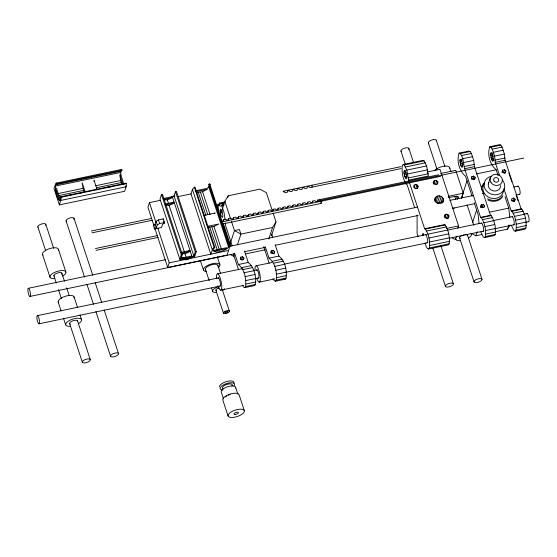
<?xml version="1.0" encoding="UTF-8"?>
<svg xmlns="http://www.w3.org/2000/svg" width="557" height="557" viewBox="0 0 557 557"><rect width="100%" height="100%" fill="white"/><g stroke="black" fill="none" stroke-linecap="round" stroke-linejoin="round"><path stroke-width="0.84" d="M417.116 215.148L417.102 233.557L418.105 236.6M121.92 170.317L56.64 183.928L55.707 184.813L55.47 186.045L55.554 189.645A8.459 2.144 78.2 0 0 58.993 200.102L59.634 200.492L60.553 199.636L60.845 196.718L126.126 183.1L126.425 183.608L126.112 186.79L124.664 191.267L59.376 204.885L53.987 188.475L55.881 183.197L121.753 169.398L121.92 170.317L120.987 171.201L120.758 172.426L120.834 176.026M60.845 196.718L61.089 199.044L59.376 204.885M210.268 184.729L209.704 183.907L208.868 184.276L209.328 185.968L207.169 188.37L195.758 190.752M214.814 247.405L214.111 247.357L212.899 248.547L210.79 254.173L190.988 193.933L192.437 189.457L194.309 187.117L195.006 187.166L214.814 247.405L213.136 249.501L213.094 250.427L214.619 251.68A8.459 3.321 -18.2 0 0 225.947 249.313L228.572 247.197L229.178 245.254L209.376 185.015M154.428 227.047L167.72 267.478L227.068 255.106L230.027 245.985L229.512 244.147L228.676 244.516L229.178 245.254M217.216 206.717L217.286 205.526L219.18 205.129L219.973 206.139L222.159 205.679L222.229 204.496L223.176 204.301L222.939 203.57L216.179 204.976M438.568 174.807L317.685 200.019L317.615 201.202L315.715 201.599L314.928 200.597L312.742 201.049L312.665 202.233L310.771 202.63L309.977 201.627L307.791 202.08L307.722 203.27L305.828 203.66L305.034 202.657L302.848 203.11L302.778 204.301L300.877 204.698L300.091 203.688L297.904 204.147L297.828 205.331L295.934 205.728L295.14 204.718L292.954 205.178L292.885 206.362L290.991 206.758L290.197 205.749L288.011 206.208L287.941 207.392L286.04 207.789L285.254 206.786L283.067 207.239L282.991 208.422L281.097 208.819L280.303 207.817L278.117 208.269L278.047 209.46L276.154 209.85L275.36 208.847L273.174 209.3L273.104 210.49L271.203 210.88L270.417 209.878L268.23 210.337L268.154 211.521L266.26 211.918L265.466 210.908L263.28 211.368L263.21 212.551L261.317 212.948L260.523 211.939L258.337 212.398L258.267 213.582L256.366 213.979L255.579 212.976L253.393 213.428L253.317 214.612L251.423 215.009L250.629 214.006L248.443 214.459L248.373 215.643L246.479 216.039L245.686 215.037L243.5 215.489L243.43 216.68L241.536 217.07L240.742 216.067L238.556 216.52L238.48 217.71L236.586 218.1L235.792 217.098L233.606 217.557L233.536 218.741L231.642 219.138L230.849 218.128L228.662 218.588L228.593 219.771L226.699 220.168L225.905 219.159L223.719 219.618L223.642 220.802L221.749 221.199M312.094 187.138L311.927 185.23M418.049 186.101L417.875 187.653L416.532 188.565L414.798 188.294L413.698 187.013L413.865 185.46L415.216 184.548L416.942 184.813L418.049 186.101L417.297 188.419M433.652 181.331L433.478 182.884L434.585 184.172L436.319 184.437L437.663 183.532L437.83 181.979L436.73 180.691L434.996 180.419L433.652 181.331L433.151 182.877M444.751 215.099L444.583 216.652L445.684 217.94L447.417 218.212L448.761 217.3L448.935 215.747L447.828 214.459L446.101 214.194L444.751 215.099L444.249 216.645M220.14 210.595L220.614 209.14L222.132 211.423L222.884 216.053L222.41 217.515L220.892 215.232L220.203 212.029L220.14 210.595L221.79 210.254M242.337 285.184L243.639 287.134L244.774 287.607L245.581 286.528C246.417 278.785 244.808 269.616 238.347 264.533L234.594 253.115M244.774 287.607L254.667 285.546L255.468 284.467C256.311 276.718 254.702 267.555 248.241 262.465L244.481 251.047M273 278.785L274.302 280.742L275.437 281.215L276.244 280.129C277.08 272.387 275.471 263.217 269.01 258.135L265.257 246.716M275.437 281.215L285.33 279.148L286.131 278.068C286.973 270.326 285.365 261.156 278.904 256.074L275.144 244.655M403.964 171.995L404.438 170.539L405.956 172.823L406.645 176.026L406.241 178.915L404.723 176.632L404.034 173.429L403.964 171.995L405.614 171.653M425.047 242.977L426.3 246.793L427.463 248.533L428.605 249.007L429.405 247.928C430.262 241.508 428.883 234.518 425.346 229.066L424.622 228.76L408.629 180.12L406.84 170.087L404.278 164.99L403.143 164.517L402.335 165.596C401.486 172.016 402.857 179.013 406.394 184.464L407.125 184.764L414.687 207.761M459.915 160.59L460.381 159.135L461.899 161.412L462.589 164.621L462.185 167.504L460.667 165.22L459.915 160.59L462.387 160.075M428.605 249.007L448.385 244.885L449.186 243.799C450.042 237.379 448.67 230.389 445.127 224.937L444.402 224.638L424.622 228.76M490.578 154.192L491.044 152.736L492.562 155.02L493.321 159.65L492.848 161.105L491.33 158.829L490.578 154.192L493.049 153.676M480.844 232.032L483.406 237.129L484.548 237.602L485.349 236.516C486.205 230.097 484.834 223.106 481.297 217.655L480.566 217.355L464.573 168.715L462.79 158.675L461.53 155.535L460.228 153.579L459.086 153.112C456.524 160.889 459.072 170.881 465.52 176.186L472.085 196.168M484.548 237.602L494.442 235.534L495.243 234.455C496.099 228.036 494.727 221.045 491.183 215.594L490.459 215.287L480.566 217.355M511.507 225.641L514.069 230.73L515.211 231.204L516.012 230.125C516.868 223.705 515.497 216.708 511.96 211.263L511.229 210.957L503.911 188.698M515.211 231.204L525.105 229.143L525.905 228.057C526.762 221.644 525.39 214.647 521.846 209.195L521.122 208.896L511.229 210.957M240.777 257.139L240.359 258.747L241.717 259.987L243.493 259.611L243.917 258.002L242.56 256.77L240.777 257.139L240.276 258.685M271.44 250.741L271.022 252.349L272.38 253.588L274.155 253.219L274.58 251.611L273.222 250.372L271.44 250.741L270.939 252.293M472.002 176.513L471.577 178.122L472.935 179.361L474.717 178.992L475.142 177.384L473.784 176.144L472.002 176.513L471.501 178.059M481.304 204.809L480.879 206.417L482.237 207.657L484.019 207.281L484.444 205.672L483.086 204.44L481.304 204.809L480.552 207.127M502.665 170.122L502.24 171.73L503.598 172.962L505.38 172.593L505.805 170.985L504.447 169.746L502.665 170.122L502.163 171.667M515.107 199.281L514.682 200.889L512.9 201.258L511.542 200.026L511.967 198.417L513.749 198.041L515.107 199.281L514.355 201.599M160.444 200.304L149.422 202.602L147.918 207.239L153.885 225.397M161.495 194.525L160.019 199.065L179.827 259.304L186.644 259.778L194.783 256.185L196.259 251.639L176.451 191.406L175.462 191.608L174.076 195.883L193.885 256.123L186.818 259.242L180.9 258.831L182.285 254.556L162.484 194.316L161.495 194.525L181.297 254.765L179.827 259.304M155.062 224.283L156.03 221.296L158.383 219.911L163.333 218.88L164.531 222.528L164.308 223.225L162.595 224.227L161.544 227.479L154.554 228.934L153.349 225.286L155.062 224.283L156.259 227.931L154.554 228.934M156.259 227.931L157.227 224.944L156.03 221.296M163.104 219.576L163.333 218.88M167.72 267.478L169.231 262.841L157.833 228.182M193.885 256.123L195.27 251.848L175.462 191.608M225.084 201.913L219.319 203.117L218.163 206.668L218.323 210.156M220.3 215.385L224.847 201.356L228.293 195.758L259.945 189.157L266.392 192.694L272.262 210.539M227.757 197.408L228.293 195.758M223.218 221.164L223.719 219.618M228.161 220.133L228.662 218.588M233.105 219.103L233.606 217.557M238.055 218.072L238.556 216.52M229.637 245.414L234.455 230.563L231.517 221.637M242.998 217.042L243.5 215.489M234.212 254.723L233.675 256.373L230.097 254.41M237.421 244.822L240.903 234.093L239.399 229.533L234.455 230.563L240.903 234.093L272.554 227.493L275.993 221.895L273.062 212.976M247.942 216.005L248.443 214.459M252.892 214.974L253.393 213.428M240.617 259.339L241.808 259.089L242.56 256.77M257.835 213.944L258.337 212.398M243.416 259.555L243.917 258.002M262.779 212.913L263.28 211.368M267.729 211.883L268.23 210.337M272.672 210.852L273.174 209.3M277.616 209.815L278.117 208.269M268.808 239.044L272.554 227.493M271.447 235.924L275.993 221.895M282.566 208.784L283.067 207.239M270.688 253.066L272.47 252.69L273.222 250.372M287.509 207.754L288.011 206.208M273.828 253.929L274.58 251.611M292.453 206.724L292.954 205.178M297.403 205.693L297.904 204.147M302.347 204.663L302.848 203.11M307.29 203.632L307.791 202.08M312.24 202.595L312.742 201.049M317.184 201.564L317.685 200.019M321.111 201.919L321.612 200.374L320.665 200.569L319.871 199.566M222.751 223.935L321.097 203.423L321.849 201.098L321.612 200.374M414.206 187.639L415.216 184.548M415.689 188.684L416.942 184.813M433.743 184.29L434.996 180.419M435.477 184.555L436.73 180.691M437.078 184.297L437.83 181.979M422.359 235.722L423.118 233.404L423.216 235.625M434.634 199.998L435.4 197.631C438.087 193.376 445.642 197.415 443.038 201.975M434.94 201.251L436.472 196.517M435.922 202.205L437.969 195.897M437.349 202.957L439.654 195.855M439.229 202.72L441.276 196.405M441.047 202.191L442.585 197.463M442.105 202.804L443.386 198.863M444.841 218.059L446.101 214.194M446.575 218.33L447.828 214.459M447.932 218.838L448.935 215.747M461.398 198.076L467.017 180.753M461.69 198.062L463.271 193.188L455.765 170.372L440.684 173.519M471.25 178.839L473.032 178.463L473.784 176.144M457.812 228.252L458.564 225.926L439.96 169.342L427.101 172.022M475.142 177.384L474.39 179.702L473.032 178.463M521.122 208.896L505.129 160.256L504.377 154.066L502.08 147.076L500.785 145.126L499.643 144.653L489.749 146.714C487.187 154.498 489.735 164.482 496.183 169.794L498.055 175.504M472.608 222.334L476.618 209.961M488.322 183.935L490.125 178.365M481.144 207.009L482.334 206.758L483.086 204.44M483.942 207.225L484.444 205.672M471.549 233.418L475.845 235.771L477.182 231.642M501.913 172.44L503.695 172.071L504.447 169.746M505.053 173.304L505.805 170.985M511.806 200.611L512.997 200.367L513.749 198.041M495.834 231.601L507.497 229.171L508.833 225.042M435.4 197.631C432.49 202.95 442.592 206.368 443.546 200.395M125.45 186.713L125.833 186.017M507.497 229.171L510.08 224.972M481.123 223.649L481.45 223.204L482.453 224.199L483.392 227.068L483.727 230.118L483.58 231.134L482.787 231.385M214.25 213.721L215.274 213.018L203.862 215.399M157.227 224.944L159.587 223.559L164.531 222.528M170.797 197.331L174.076 195.883M172.761 196.927L174.982 195.946M164.357 199.712L167.316 199.914L172.614 197.575L163.688 199.441M171.841 203.145L174.111 202.142L165.185 204.001M165.415 205.136L169.112 205.394L174.411 203.054L165.485 204.913M187.744 251.513L190.014 250.518L181.095 252.377M182.062 253.56L185.021 253.762L190.32 251.43L181.394 253.289M190.306 256.659L191.817 255.99L182.083 258.023L184.297 258.176M196.579 192.604L202.539 191.712L207.469 189.283L196.057 191.664M207.984 227.284L213.944 226.393L218.873 223.97L207.462 226.351M121.161 169.579L121.753 169.398M55.707 184.813L120.987 171.201M55.47 186.045L120.758 172.426M58.151 193.551L83.035 188.363L84.295 192.186M95.734 185.711L120.625 180.524L121.879 184.346L120.221 184.694M58.736 195.591L83.627 190.403M96.319 187.751L121.21 182.564M59.404 197.38L62.725 196.684M66.875 195.82L71.024 194.957M80.145 193.049L81.802 192.708M106.951 187.465L111.094 186.595M61.145 197.22L126.425 183.608M60.831 200.409L126.112 186.79M163.389 198.529L172.308 196.663L192.116 256.902L182.383 258.935L181.331 255.74M178.247 196.586L190.967 193.933M403.143 164.517L422.923 160.395L424.065 160.862L426.627 165.958L428.41 175.998L408.629 180.12M459.086 153.112L468.98 151.044L470.122 151.518L471.417 153.474L473.715 160.458L474.467 166.654L490.459 215.287M404.278 164.99L424.065 160.862M224.575 202.734L220.454 203.59L219.319 203.117M460.228 153.579L470.122 151.518M489.749 146.714L490.891 147.187L500.785 145.126M91.341 231.016L151.706 218.428M400.949 166.661L283.2 191.218L283.436 191.949L284.39 191.747L285.177 192.757L287.363 192.297L287.44 191.114L289.334 190.717L290.127 191.719L292.314 191.267L292.383 190.083L294.277 189.686L295.071 190.689L297.257 190.236L297.327 189.053L299.227 188.656L300.014 189.659L302.2 189.206L302.277 188.015L304.171 187.625L304.964 188.628L307.151 188.175L307.22 186.985L309.114 186.588L309.908 187.598L401.117 168.576M405.58 166.947L425.36 162.818M224.227 205.032L221.756 205.547L224.053 212.53L225.049 219.73M461.53 155.535L471.417 153.474M490.891 147.187L492.193 149.144L502.08 147.076M91.947 232.84L152.061 220.3M406.84 170.087L426.627 165.958M404.11 170.985L405.754 170.644M462.79 158.675L472.684 156.614M492.193 149.144L493.453 152.284L503.347 150.216M460.054 159.574L461.704 159.232M490.717 153.182L492.367 152.834M153.349 225.286L154.902 224.965M404.034 173.429L406.506 172.914M220.203 212.029L221.853 211.681M459.978 162.017L461.628 161.676M490.64 155.626L493.112 155.104M407.877 173.93L427.658 169.808M463.821 162.526L473.715 160.458M493.453 152.284L494.484 156.127L504.377 154.066M404.298 175.051L406.77 174.536M460.242 163.647L462.714 163.131M490.905 157.248L493.377 156.733M404.723 176.632L407.195 176.116M460.667 165.22L463.139 164.705M491.33 158.829L493.801 158.313M405.238 177.92L406.889 177.572M461.189 166.508L462.832 166.167M491.852 160.11L493.495 159.768M408.525 177.899L428.305 173.77M464.468 166.487L474.362 164.426M499.573 175.511L495.236 162.317L495.131 160.096L505.025 158.035M492.381 160.917L494.031 160.569M464.573 168.715L474.467 166.654M495.236 162.317L505.129 160.256M317.622 201.07L523.657 158.097M221.804 221.965L440.545 176.346M95.435 248.533L157.366 235.618M96.034 250.365L158.153 237.407M476.291 173.937L496.28 169.774M448.183 196.336L463.271 193.188M448.308 197.61L455.187 196.419L457.346 196.677L458.592 197.47L458.724 198.682L457.917 196.238M181.297 254.765L182.285 254.556M195.27 251.848L196.259 251.639M28.449 288.261L165.547 259.673M229.407 246.354L417.59 207.1M437.175 203.02L443.135 201.773M449.945 200.353L472.942 195.556M482.306 193.606L484.005 193.251M513.812 187.034L518.066 186.142M226.678 247.698L213.63 250.42L214.32 250.761M213.93 251.332L226.978 248.61M169.231 262.841L228.572 250.462M29.932 296.442A4.178 1.058 78.2 0 0 29.793 290.496A4.178 1.058 78.2 0 0 27.85 290.12A4.178 1.058 78.2 0 0 29.932 296.442L234.288 253.818M244.509 251.687L264.944 247.426M275.165 245.296L418.216 215.462M452.277 208.353L474.418 203.737M516.993 194.859L519.549 194.323M452.737 208.388L454.387 208.046M245.338 253.943L265.327 249.773M238.347 264.533L248.241 262.465M269.01 258.135L278.904 256.074M489.728 212.099L508.889 208.102M425.346 229.066L445.127 224.937M241.522 267.666L251.409 265.598M272.185 261.268L282.072 259.207M481.297 217.655L491.183 215.594M511.96 211.263L521.846 209.195M217.62 273.835L242.344 268.683M256.192 265.793L271.858 262.528M426.648 231.016L446.429 226.894M242.817 269.616L252.711 267.555M273.48 263.224L283.374 261.163M482.592 219.611L492.485 217.55M513.255 213.213L523.148 211.152M446.512 228.44L458.564 225.926M37.451 315.645L218.824 277.818M253.734 270.535L257.146 269.825M284.39 264.143L426.592 234.483M427.908 234.156L447.689 230.034M447.884 230.041L481.944 222.939M493.008 220.635L512.593 216.548M523.664 214.236L527.068 213.526M244.084 272.756L253.971 270.695M274.747 266.364L284.634 264.303M483.859 222.751L493.746 220.683M514.522 216.353L524.409 214.292M428.946 238.006L448.726 233.877M245.115 276.606L255.009 274.538M275.778 270.208L285.671 268.147M484.889 226.595L494.783 224.534M515.552 220.203L525.446 218.135M429.593 241.975L449.374 237.846M245.762 280.575L255.656 278.507M276.425 274.176L286.319 272.115M485.537 230.563L495.431 228.502M516.2 224.165L526.093 222.104M38.934 323.826A4.178 1.058 78.2 0 0 38.795 317.88A4.178 1.058 78.2 0 0 36.853 317.504A4.178 1.058 78.2 0 0 38.934 323.826L220.3 285.999M255.217 278.716L258.622 278.006M285.866 272.324L427.219 242.845M449.36 238.222L483.42 231.12M494.491 228.809L514.069 224.729M525.996 222.243L528.551 221.707M475.845 235.771L481.673 234.553M429.753 245.456L449.534 241.327M245.929 284.056L255.816 281.995M276.592 277.658L286.479 275.597M485.697 234.044L495.591 231.984M516.36 227.653L526.254 225.592M220.572 290.197L243.653 285.386M259.151 282.155L274.81 278.883M429.405 247.928L449.186 243.799M245.581 286.528L255.468 284.467M276.244 280.129L286.131 278.068M485.349 236.516L495.243 234.455M516.012 230.125L525.905 228.057M456.218 239.245L453.948 238.981L452.207 237.867M512.113 216.812L513.115 217.808L514.055 220.669L514.243 224.736L513.45 224.986M425.506 234.615L426.502 235.611L427.713 240.102L427.637 242.539L426.836 242.789M284.188 278.681L285.33 279.148M59.982 199.893L60.414 200.158L56.452 188.127M503.695 172.071L504.6 172.893M512.997 200.367L513.902 201.188M482.334 206.758L483.239 207.587M272.47 252.69L273.376 253.519M241.808 259.089L242.713 259.91M508.826 172.9L511.758 181.819M516.026 194.804L517.899 200.485M505.032 196.705L508.785 208.123L509.829 217.822M474.216 202.657L478.122 214.522L479.076 223.413M467.135 204.955L473.84 225.327M449.645 167.566L450.989 171.64M456.385 196.057L457.457 199.315M436.298 140.267L444.952 166.599M454.693 196.217L455.772 199.503M467.407 234.88L482.014 279.315A4.178 1.636 -18.2 0 1 476.43 282.594A4.178 1.636 -18.2 0 1 475.664 279.858A4.178 1.636 -18.2 0 1 482.014 279.315M428.34 142.822L436.994 169.154M459.448 237.435L474.056 281.87M408.908 148.503L413.517 162.533M440.914 245.846L453.391 283.798A4.178 1.636 -18.2 0 1 447.807 287.078A4.178 1.636 -18.2 0 1 447.041 284.342A4.178 1.636 -18.2 0 1 453.391 283.798M400.956 151.058L405.294 164.259M432.956 248.401L445.433 286.354M320.86 202.692L321.097 203.423M271.663 234.051L272.735 237.31M263.719 246.647L269.135 263.134M224.847 201.356L230.452 218.393M232.178 245.769L225.745 226.198L225.397 222.967M223.294 223.364L230.883 246.445M233.327 253.867L238.473 269.532M209.704 183.907L230.027 245.985M208.868 184.276L229.136 246.208M208.764 186.957L228.572 247.197M202.539 191.712L210.073 214.619M213.944 226.393L221.477 249.306M200.423 192.269L207.684 214.361M211.827 226.957L219.361 249.863M198.389 192.576L205.923 215.489M209.794 227.256L217.327 250.17M194.309 187.117L214.111 247.357M217.321 256.93L219.89 264.749M217.891 265.369L220.558 273.48M192.437 189.457L212.245 249.696M222.139 289.146L229.373 311.154A3.133 1.232 -18.2 0 1 225.188 313.619A3.133 1.232 -18.2 0 1 224.61 311.565A3.133 1.232 -18.2 0 1 229.373 311.154M215.907 290.253L223.406 313.069M205.477 269.407L209.216 280.763M211.611 288.066L212.683 291.311M200.395 260.634L203.486 270.02M244.363 410.711A8.564 3.363 -18.2 0 0 231.343 411.839A8.564 3.363 -18.2 0 0 232.917 417.451A8.564 3.363 -18.2 0 0 244.363 410.711L239.106 394.739A8.564 3.363 -18.2 0 0 230.048 394.119A8.564 3.363 -18.2 0 0 222.8 399.982L228.057 415.954M235.611 387.289L237.909 394.272M167.316 199.914L168.562 203.716M169.112 205.394L184.451 252.036M185.021 253.762L186.268 257.571M223.489 398.903L221.199 391.919A7.575 2.973 -18.2 0 1 228.551 386.461A7.575 2.973 -18.2 0 1 235.576 388.104M163.584 221.032L164.308 223.225M158.383 219.911L159.587 223.559M149.422 202.602L155.932 222.403M120.751 174.717L123.912 184.339M122.658 183.747L119.755 174.919L120.625 180.524M97.203 189.909L94.042 180.287L94.133 181.596M85.075 191.587L82.171 182.759L83.035 188.363M74.039 218.351L92.754 275.269M95.191 282.691L101.701 302.493M104.145 309.915L118.523 353.639A4.178 1.636 -18.2 0 1 112.939 356.926A4.178 1.636 -18.2 0 1 112.173 354.189A4.178 1.636 -18.2 0 1 118.523 353.639M55.463 188.329L59.425 200.367M66.081 220.906L84.525 277.003M86.969 284.425L93.479 304.226M95.915 311.648L110.565 356.195M58.381 249.23L65.886 272.053M74.067 296.902L77.555 307.492M79.964 314.83L81.573 319.718M45.806 224.353L53.674 248.276M61.806 273.027L64.521 281.278M66.687 287.872L69.131 295.301M77.541 320.874L90.29 359.641A4.178 1.636 -18.2 0 1 84.706 362.927A4.178 1.636 -18.2 0 1 83.94 360.191A4.178 1.636 -18.2 0 1 90.29 359.641M37.848 226.908L45.716 250.831M53.855 275.583L56.292 283.005M58.464 289.605L61.444 298.677M69.583 323.429L82.332 362.196M42.471 254.34L49.977 277.163M58.158 302.012L61.11 310.973M63.519 318.305L65.663 324.828M56.473 183.009L56.64 183.928M494.484 156.127L495.131 160.096M225.293 396.974A7.575 2.973 -18.2 0 1 226.657 396.041M228.314 395.192A7.575 2.973 -18.2 0 1 230.152 394.495M223.322 388.779A5.222 2.047 -18.2 0 1 226.803 384.434A5.222 2.047 -18.2 0 1 231.935 386.015M222.821 390.067A7.575 2.973 -18.2 0 1 221.317 386.342A7.575 2.973 -18.2 0 1 230.835 382.736A7.575 2.973 -18.2 0 1 233.996 385.834M219.549 386.899A7.575 2.973 -18.2 0 1 226.901 381.441A7.575 2.973 -18.2 0 1 233.926 383.084M206.529 271.551A8.62 3.384 -18.2 0 1 205.241 266.949A8.62 3.384 -18.2 0 1 216.84 263.217A8.62 3.384 -18.2 0 1 218.135 267.826M205.881 269.971A6.531 2.562 -18.2 0 1 210.936 264.937A6.531 2.562 -18.2 0 1 217.878 266.072M224.638 288.77A6.531 2.562 -18.2 0 1 222.64 290.406M216.436 292.425A6.531 2.562 -18.2 0 1 212.697 290.608A6.531 2.562 -18.2 0 1 218.135 286.841M216.471 290.712A3.133 1.232 -18.2 0 1 216.318 289.334A3.133 1.232 -18.2 0 1 219.34 287.899M503.514 190.348A10.444 9.232 18 0 1 490.411 197.972A10.444 9.232 18 0 1 484.075 184.172M502.386 180.05A10.444 9.232 18 0 1 499.852 193.732A10.444 9.232 18 0 1 484.98 188.691A10.444 9.232 18 0 1 491.392 176.325M500.583 185.516A6.266 5.542 18 0 1 493.154 190.856A6.266 5.542 18 0 1 488.844 182.592M480.851 207.406A1.462 1.295 18 0 1 483.142 207.754M502.853 172.398A1.462 1.295 18 0 1 504.496 173.067M471.549 179.11A1.462 1.295 18 0 1 473.993 179.786M502.247 197.074A11.488 10.158 18 0 1 487.897 200.067M481.52 187.967A11.488 10.158 18 0 1 482.564 185.53M483.351 184.437A11.488 10.158 18 0 1 484.291 183.462M511.806 200.812A1.462 1.295 18 0 1 513.805 201.362M502.915 195.591A11.488 10.158 18 0 1 487.528 198.8M481.527 189.686A11.488 10.158 18 0 1 484.59 182.536M517.606 186.588A4.178 1.058 78.2 0 1 519.82 189.916A4.178 1.058 78.2 0 1 519.228 194.128M526.609 213.965A4.178 1.058 78.2 0 1 528.823 217.3A4.178 1.058 78.2 0 1 528.231 221.512M66.332 221.268A4.178 1.636 -18.2 0 1 70.14 217.891A4.178 1.636 -18.2 0 1 73.726 219.312M38.099 227.277A4.178 1.636 -18.2 0 1 41.907 223.9A4.178 1.636 -18.2 0 1 45.493 225.313M401.207 151.427A4.178 1.636 -18.2 0 1 405.009 148.051A4.178 1.636 -18.2 0 1 408.594 149.464M428.591 143.191A4.178 1.636 -18.2 0 1 431.877 139.967A4.178 1.636 -18.2 0 1 436.277 140.719M217.898 278.368A4.178 1.058 78.2 0 1 219.987 281.167A4.178 1.058 78.2 0 1 219.834 286.11M216.485 278.813A8.355 2.117 78.2 0 1 219.096 275.423A8.355 2.117 78.2 0 1 221.707 288.268A8.355 2.117 78.2 0 1 217.891 285.734M256.471 270.319A4.178 1.058 78.2 0 1 258.685 273.654A4.178 1.058 78.2 0 1 258.093 277.866M254.988 269.504A8.355 2.117 78.2 0 1 257.905 267.826A8.355 2.117 78.2 0 1 260.286 280.22A8.355 2.117 78.2 0 1 256.68 278.305M54.203 276.251A4.178 1.636 -18.2 0 1 58.012 272.874A4.178 1.636 -18.2 0 1 61.597 274.288M54.718 278.618A8.355 3.279 -18.2 0 1 51.265 274.531A8.355 3.279 -18.2 0 1 63.456 270.618A8.355 3.279 -18.2 0 1 62.676 276.063M42.973 255.071A8.355 3.279 -18.2 0 1 49.545 248.631A8.355 3.279 -18.2 0 1 58.339 250.135M70.391 324.167A4.178 1.636 -18.2 0 1 72.661 320.874A4.178 1.636 -18.2 0 1 77.576 321.445M70.405 326.284A8.355 3.279 -18.2 0 1 66.951 322.197A8.355 3.279 -18.2 0 1 79.143 318.284A8.355 3.279 -18.2 0 1 78.363 323.728M58.659 302.743A8.355 3.279 -18.2 0 1 65.232 296.296A8.355 3.279 -18.2 0 1 74.025 297.807M434.363 170.755A8.355 3.279 -18.2 0 1 443.922 166.223A8.355 3.279 -18.2 0 1 449.603 168.472M465.186 234.643A4.178 1.636 -18.2 0 1 467.539 235.827M460.361 238.549A4.178 1.636 -18.2 0 1 462.122 235.458M463.139 235.075A4.178 1.636 -18.2 0 1 464.183 234.796M471.034 233.369A8.355 3.279 -18.2 0 1 468.326 238.111M460.374 240.666A8.355 3.279 -18.2 0 1 457.332 236.224M235.305 414.464A2.353 0.919 -18.2 0 0 238.445 412.612A2.353 0.919 -18.2 0 0 234.873 412.925A2.353 0.919 -18.2 0 0 235.305 414.464M225.745 312.916A1.671 0.654 -18.2 0 0 227.98 311.6A1.671 0.654 -18.2 0 0 225.439 311.816A1.671 0.654 -18.2 0 0 225.745 312.916M491.03 182.633A6.266 5.542 18 0 0 501.753 182.745A6.266 5.542 18 0 0 495.827 174.271A6.266 5.542 18 0 0 491.03 182.633M494.115 181.129A2.611 2.312 18 0 0 498.564 180.976A2.611 2.312 18 0 0 495.918 177.544A2.611 2.312 18 0 0 494.115 181.129"/></g></svg>
